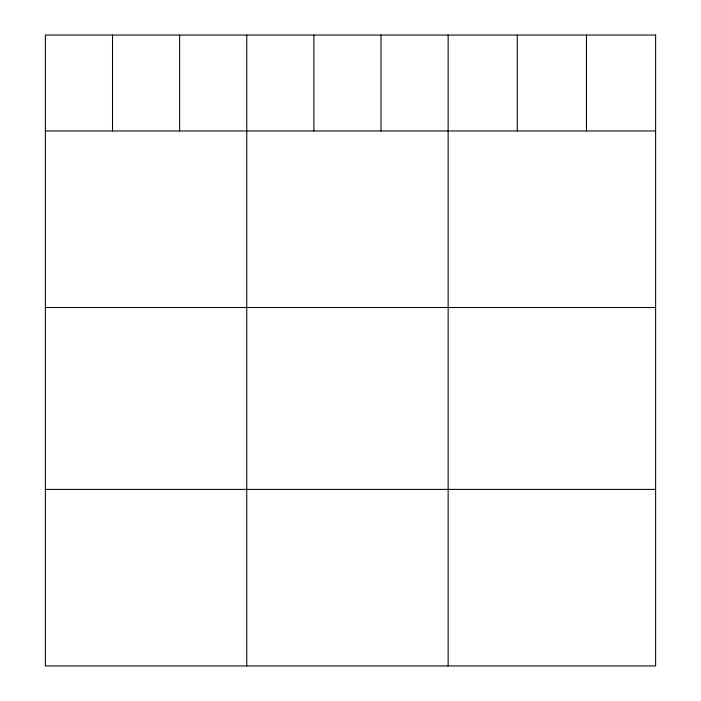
<?xml version="1.0" encoding="UTF-8"?>
<svg xmlns="http://www.w3.org/2000/svg" width="701" height="701" viewBox="0 0 701 701"><rect width="100%" height="100%" fill="white"/><g stroke="black" fill="none" stroke-linecap="round" stroke-linejoin="round"><path stroke-width="1.05" d="M45.381 130.964L655.619 130.964M45.381 307.511L655.619 307.511M45.381 489.403L655.619 489.403M586.457 35.05L586.457 130.964M517.294 35.05L517.294 130.964M448.141 35.05L448.141 665.95M381.011 35.05L381.011 130.964M313.89 35.05L313.89 130.964M246.761 35.05L246.761 665.95M179.631 35.05L179.631 130.964M112.511 35.05L112.511 130.964M655.619 35.05L45.381 35.05L45.381 665.95L655.619 665.95L655.619 35.05"/></g></svg>
